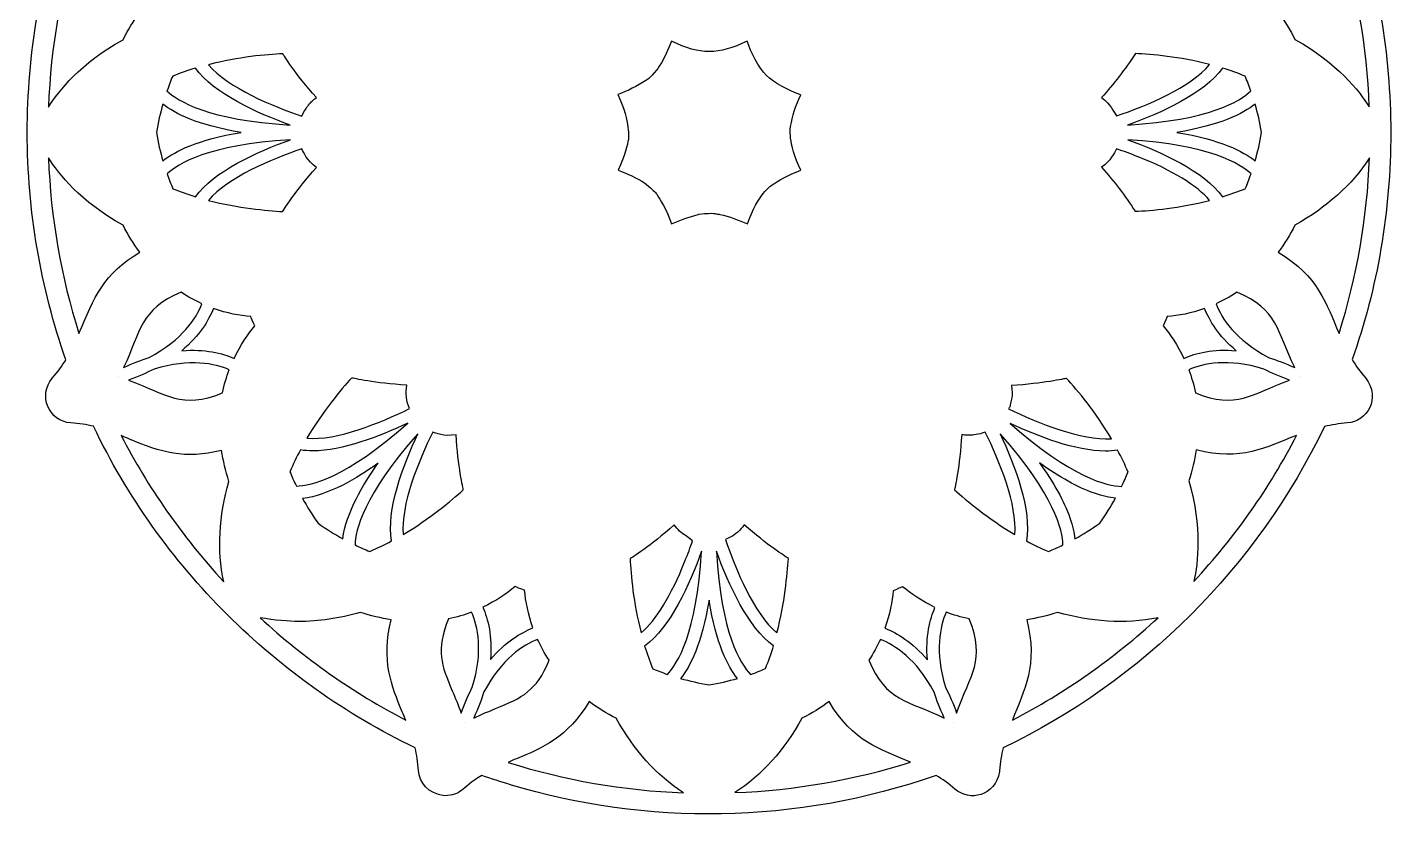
# Model space of a CAD drawing. Header units: millimetres. Extents: x -471 to 1551, y -2688 to 316.
# Drawn here: x 668.1 to 796.9, y -2401.9 to -2326.5 of the extents above; entities that cross this region are included whole.
import ezdxf

# ---------------------------------------------------------------- set-up
doc = ezdxf.new("R2010")
doc.units = ezdxf.units.MM
doc.header["$MEASUREMENT"] = 0
doc.layers.add('Layer 1', color=7, linetype='Continuous')

msp = doc.modelspace()

# ---------------------------------------------------------------- linework, layer by layer
at = {"layer": 'Layer 1', "color": 250}
for points, knots in [([(796.9349, -2336.4045), (796.9349, -2336.4045), (796.9349, -2336.4045), (796.9349, -2336.4045), (796.9349, -2336.4045), (796.9349, -2328.9713), (795.6735, -2321.7407), (793.2858, -2314.9381), (793.2858, -2314.9381), (793.6462, -2314.3524), (794.0517, -2313.7668), (794.5698, -2313.1811), (794.5698, -2313.1811), (795.7636, -2311.8071), (795.2681, -2309.3969), (792.9254, -2308.9464), (792.9254, -2308.9464), (792.9254, -2308.9464), (792.8128, -2308.9464), (792.8128, -2308.9464), (792.8128, -2308.9464), (792.0469, -2308.9014), (791.3261, -2308.7662), (790.6729, -2308.6085), (790.6729, -2308.6085), (787.5645, -2302.0988), (783.3297, -2296.1071), (778.0814, -2290.8362), (778.0814, -2290.8362), (772.8331, -2285.5879), (766.8189, -2281.3531), (760.3317, -2278.2447), (760.3317, -2278.2447), (760.174, -2277.569), (760.0613, -2276.8707), (759.9938, -2276.0823), (759.9938, -2276.0823), (759.8586, -2274.1226), (757.6286, -2273.0415), (756.0293, -2274.1226), (756.0293, -2274.1226), (755.5112, -2274.483), (755.1734, -2274.9336), (754.0246, -2275.6093), (754.0246, -2275.6093), (740.2167, -2270.7439), (724.8997, -2270.7439), (711.0693, -2275.6093), (711.0693, -2275.6093), (710.4836, -2275.2489), (709.8979, -2274.8209), (709.3123, -2274.3253), (709.3123, -2274.3253), (708.9068, -2273.965), (708.3662, -2273.7397), (707.8256, -2273.7172), (707.8256, -2273.7172), (707.8481, -2273.7172), (707.2625, -2273.6496), (706.6543, -2273.9199), (706.6543, -2273.9199), (706.2038, -2274.1226), (705.7984, -2274.438), (705.5056, -2274.8884), (705.5056, -2274.8884), (704.8748, -2275.812), (705.2803, -2276.2174), (704.7622, -2278.2447), (704.7622, -2278.2447), (698.2524, -2281.3531), (692.2608, -2285.5879), (686.9899, -2290.8362), (686.9899, -2290.8362), (686.9899, -2290.8362), (686.9899, -2290.8362), (686.9899, -2290.8362), (686.9899, -2290.8362), (686.9899, -2290.8362), (686.9899, -2290.8362), (686.9899, -2290.8362), (686.9899, -2290.8362), (681.7416, -2296.0845), (677.5068, -2302.0988), (674.3984, -2308.586), (674.3984, -2308.586), (672.3936, -2309.0815), (671.9206, -2308.7211), (671.0196, -2309.3293), (671.0196, -2309.3293), (669.8032, -2310.1177), (669.533, -2311.762), (670.2762, -2312.8658), (670.2762, -2312.8658), (670.6591, -2313.4739), (671.0872, -2313.7443), (671.7854, -2314.893), (671.7854, -2314.893), (669.3529, -2321.7181), (668.0914, -2328.9713), (668.0914, -2336.4045), (668.0914, -2336.4045), (668.0914, -2336.4045), (668.0914, -2336.4045), (668.0914, -2336.4045), (668.0914, -2336.4045), (668.0914, -2336.4045), (668.0914, -2336.4045), (668.0914, -2336.4045), (668.0914, -2336.4045), (668.0914, -2343.8378), (669.3528, -2351.0683), (671.7405, -2357.8934), (671.7405, -2357.8934), (671.3801, -2358.4565), (670.9747, -2359.0422), (670.4566, -2359.6278), (670.4566, -2359.6278), (669.0826, -2361.2271), (670.1187, -2363.7274), (672.2136, -2363.8625), (672.2136, -2363.8625), (673.0019, -2363.9076), (673.7002, -2364.0202), (674.3534, -2364.1779), (674.3534, -2364.1779), (677.5295, -2370.8228), (681.7867, -2376.7919), (686.9675, -2381.9502), (686.9675, -2381.9502), (692.2158, -2387.1985), (698.2301, -2391.4332), (704.7398, -2394.5643), (704.7398, -2394.5643), (704.8975, -2395.2175), (705.0102, -2395.9158), (705.0552, -2396.7041), (705.0552, -2396.7041), (705.1453, -2397.8304), (705.9562, -2398.9116), (707.4879, -2399.0918), (707.4879, -2399.0918), (709.1998, -2399.0467), (708.9295, -2398.461), (711.0468, -2397.1772), (711.0468, -2397.1772), (711.9478, -2397.4925), (712.8488, -2397.7853), (713.7499, -2398.0556), (713.7499, -2398.0556), (726.5216, -2401.9299), (740.78, -2401.8173), (753.9797, -2397.1772), (753.9797, -2397.1772), (754.5653, -2397.5376), (755.151, -2397.943), (755.7367, -2398.4611), (755.7367, -2398.4611), (757.1332, -2399.6775), (759.5434, -2399.1594), (759.9713, -2396.8168), (759.9713, -2396.8168), (759.9713, -2396.8168), (759.9713, -2396.7041), (759.9713, -2396.7041), (759.9713, -2396.7041), (760.0164, -2395.9383), (760.1515, -2395.2175), (760.3092, -2394.5643), (760.3092, -2394.5643), (773.4639, -2388.2572), (784.321, -2377.4677), (790.6731, -2364.2004), (790.6731, -2364.2004), (791.3488, -2364.0427), (792.0471, -2363.9301), (792.8129, -2363.8625), (792.8129, -2363.8625), (794.7276, -2363.7274), (796.0115, -2361.52), (794.5699, -2359.6278), (794.5699, -2359.6278), (794.0518, -2359.0422), (793.6464, -2358.4565), (793.286, -2357.8709), (793.286, -2357.8709), (795.696, -2351.0683), (796.9349, -2343.8378), (796.9349, -2336.4045), (796.9349, -2336.4045), (796.9349, -2336.4045), (796.9349, -2336.4045), (796.9349, -2336.4045)], [0, 0, 0, 0, 0.02040816, 0.02040816, 0.02040816, 0.02040816, 0.04081633, 0.04081633, 0.04081633, 0.04081633, 0.06122449, 0.06122449, 0.06122449, 0.06122449, 0.08163265, 0.08163265, 0.08163265, 0.08163265, 0.10204082, 0.10204082, 0.10204082, 0.10204082, 0.12244898, 0.12244898, 0.12244898, 0.12244898, 0.14285714, 0.14285714, 0.14285714, 0.14285714, 0.16326531, 0.16326531, 0.16326531, 0.16326531, 0.18367347, 0.18367347, 0.18367347, 0.18367347, 0.20408163, 0.20408163, 0.20408163, 0.20408163, 0.2244898, 0.2244898, 0.2244898, 0.2244898, 0.24489796, 0.24489796, 0.24489796, 0.24489796, 0.26530612, 0.26530612, 0.26530612, 0.26530612, 0.28571429, 0.28571429, 0.28571429, 0.28571429, 0.30612245, 0.30612245, 0.30612245, 0.30612245, 0.32653061, 0.32653061, 0.32653061, 0.32653061, 0.34693878, 0.34693878, 0.34693878, 0.34693878, 0.36734694, 0.36734694, 0.36734694, 0.36734694, 0.3877551, 0.3877551, 0.3877551, 0.3877551, 0.40816327, 0.40816327, 0.40816327, 0.40816327, 0.42857143, 0.42857143, 0.42857143, 0.42857143, 0.44897959, 0.44897959, 0.44897959, 0.44897959, 0.46938776, 0.46938776, 0.46938776, 0.46938776, 0.48979592, 0.48979592, 0.48979592, 0.48979592, 0.51020408, 0.51020408, 0.51020408, 0.51020408, 0.53061224, 0.53061224, 0.53061224, 0.53061224, 0.55102041, 0.55102041, 0.55102041, 0.55102041, 0.57142857, 0.57142857, 0.57142857, 0.57142857, 0.59183673, 0.59183673, 0.59183673, 0.59183673, 0.6122449, 0.6122449, 0.6122449, 0.6122449, 0.63265306, 0.63265306, 0.63265306, 0.63265306, 0.65306122, 0.65306122, 0.65306122, 0.65306122, 0.67346939, 0.67346939, 0.67346939, 0.67346939, 0.69387755, 0.69387755, 0.69387755, 0.69387755, 0.71428571, 0.71428571, 0.71428571, 0.71428571, 0.73469388, 0.73469388, 0.73469388, 0.73469388, 0.75510204, 0.75510204, 0.75510204, 0.75510204, 0.7755102, 0.7755102, 0.7755102, 0.7755102, 0.79591837, 0.79591837, 0.79591837, 0.79591837, 0.81632653, 0.81632653, 0.81632653, 0.81632653, 0.83673469, 0.83673469, 0.83673469, 0.83673469, 0.85714286, 0.85714286, 0.85714286, 0.85714286, 0.87755102, 0.87755102, 0.87755102, 0.87755102, 0.89795918, 0.89795918, 0.89795918, 0.89795918, 0.91836735, 0.91836735, 0.91836735, 0.91836735, 0.93877551, 0.93877551, 0.93877551, 0.93877551, 0.95918367, 0.95918367, 0.95918367, 0.95918367, 1, 1, 1, 1]), ([(678.7233, -2325.0744), (678.1376, -2325.8628), (677.6195, -2326.7187), (677.1465, -2327.6422), (677.1465, -2327.6422), (673.092, -2329.8722), (671.0872, -2332.4852), (670.0961, -2334.0168), (670.0961, -2334.0168), (670.2988, -2328.2955), (671.2899, -2322.7318), (672.9794, -2317.3933), (672.9794, -2317.3933), (674.1507, -2320.0963), (674.9165, -2322.8444), (678.7233, -2325.0744)], [0, 0, 0, 0, 0.2, 0.2, 0.2, 0.2, 0.4, 0.4, 0.4, 0.4, 0.6, 0.6, 0.6, 0.6, 1, 1, 1, 1]), ([(787.8798, -2327.6197), (787.4068, -2326.6962), (786.8887, -2325.8403), (786.303, -2325.0519), (786.303, -2325.0519), (790.0873, -2322.8219), (790.8306, -2320.1865), (792.0244, -2317.3709), (792.0244, -2317.3709), (793.7137, -2322.7093), (794.7048, -2328.273), (794.9076, -2333.9944), (794.9076, -2333.9944), (793.9391, -2332.4627), (791.9343, -2329.8722), (787.8798, -2327.6197)], [0, 0, 0, 0, 0.2, 0.2, 0.2, 0.2, 0.4, 0.4, 0.4, 0.4, 0.6, 0.6, 0.6, 0.6, 1, 1, 1, 1]), ([(723.8861, -2332.8231), (724.8322, -2332.4852), (725.7332, -2332.0347), (726.5441, -2331.4941), (726.5441, -2331.4941), (726.5216, -2331.5166), (726.972, -2331.2688), (727.5577, -2330.5255), (727.5577, -2330.5255), (727.5126, -2330.5931), (728.3461, -2329.4894), (728.9543, -2327.7775), (728.9543, -2327.7775), (731.7249, -2329.1065), (733.3692, -2329.084), (736.1173, -2327.7775), (736.1173, -2327.7775), (736.4777, -2328.8136), (737.176, -2330.2778), (737.9418, -2331.0211), (737.9418, -2331.0211), (738.6626, -2331.7419), (740.1042, -2332.4402), (741.1855, -2332.8457), (741.1855, -2332.8457), (740.6449, -2333.9719), (740.4196, -2334.8279), (740.2169, -2335.8415), (740.2169, -2335.8415), (740.2169, -2335.8866), (739.9241, -2337.3506), (741.1855, -2339.9861), (741.1855, -2339.9861), (740.0141, -2340.3916), (739.0005, -2340.9772), (738.3924, -2341.4277), (738.3924, -2341.4277), (738.3699, -2341.4502), (737.131, -2342.2161), (736.1399, -2345.0542), (736.1399, -2345.0542), (735.3289, -2344.6713), (734.4054, -2344.3559), (733.5494, -2344.1532), (733.5494, -2344.1532), (733.5494, -2344.1532), (733.4819, -2344.1307), (733.4819, -2344.1307), (733.4819, -2344.1307), (732.9864, -2344.1082), (733.2115, -2343.9505), (731.5447, -2344.1307), (731.5447, -2344.1307), (731.5447, -2344.1307), (731.4771, -2344.1758), (731.4771, -2344.1758), (731.4771, -2344.1758), (730.6662, -2344.356), (729.7652, -2344.6713), (728.9769, -2345.0543), (728.9769, -2345.0543), (728.4588, -2343.5676), (727.8957, -2342.8243), (727.6028, -2342.2612), (727.6028, -2342.2612), (727.2424, -2341.9008), (726.5667, -2340.9097), (723.9312, -2339.9862), (723.9312, -2339.9862), (724.607, -2338.5896), (724.7872, -2337.531), (724.8998, -2337.0579), (724.8998, -2337.0579), (724.8322, -2336.9), (725.1926, -2335.5486), (723.8861, -2332.8231)], [0, 0, 0, 0, 0.05, 0.05, 0.05, 0.05, 0.1, 0.1, 0.1, 0.1, 0.15, 0.15, 0.15, 0.15, 0.2, 0.2, 0.2, 0.2, 0.25, 0.25, 0.25, 0.25, 0.3, 0.3, 0.3, 0.3, 0.35, 0.35, 0.35, 0.35, 0.4, 0.4, 0.4, 0.4, 0.45, 0.45, 0.45, 0.45, 0.5, 0.5, 0.5, 0.5, 0.55, 0.55, 0.55, 0.55, 0.6, 0.6, 0.6, 0.6, 0.65, 0.65, 0.65, 0.65, 0.7, 0.7, 0.7, 0.7, 0.75, 0.75, 0.75, 0.75, 0.8, 0.8, 0.8, 0.8, 0.85, 0.85, 0.85, 0.85, 0.9, 0.9, 0.9, 0.9, 1, 1, 1, 1]), ([(695.4144, -2333.1159), (695.1216, -2333.3186), (694.8963, -2333.5438), (694.671, -2333.8142), (694.671, -2333.8142), (694.671, -2333.8142), (694.671, -2333.8142), (694.671, -2333.8142), (694.671, -2333.8142), (694.6485, -2333.8592), (694.4233, -2334.0619), (694.0403, -2334.8729), (694.0403, -2334.8729), (691.3148, -2333.9268), (687.0801, -2332.2149), (685.2105, -2330.0074), (685.2105, -2330.0074), (688.0711, -2329.2641), (690.7066, -2329.0389), (692.2383, -2328.9713), (692.2383, -2328.9713), (692.3285, -2329.1064), (693.3872, -2330.8408), (695.4144, -2333.1159)], [0, 0, 0, 0, 0.14285714, 0.14285714, 0.14285714, 0.14285714, 0.28571429, 0.28571429, 0.28571429, 0.28571429, 0.42857143, 0.42857143, 0.42857143, 0.42857143, 0.57142857, 0.57142857, 0.57142857, 0.57142857, 0.71428571, 0.71428571, 0.71428571, 0.71428571, 1, 1, 1, 1]), ([(779.8158, -2329.9849), (778.0139, -2332.1473), (773.9143, -2333.8592), (771.0086, -2334.8503), (771.0086, -2334.8503), (770.7608, -2334.4448), (770.4905, -2333.7465), (769.612, -2333.1159), (769.612, -2333.1159), (770.7607, -2331.8319), (771.8194, -2330.4579), (772.8105, -2328.9488), (772.8105, -2328.9488), (774.3198, -2329.0163), (776.9552, -2329.2415), (779.8158, -2329.9849)], [0, 0, 0, 0, 0.2, 0.2, 0.2, 0.2, 0.4, 0.4, 0.4, 0.4, 0.6, 0.6, 0.6, 0.6, 1, 1, 1, 1]), ([(683.9941, -2330.3227), (685.7061, -2332.7329), (689.8056, -2334.58), (692.9366, -2335.7062), (692.9366, -2335.7062), (685.188, -2335.2557), (682.2822, -2333.4086), (681.2912, -2332.4852), (681.2912, -2332.4852), (681.4714, -2331.9896), (681.6516, -2331.5166), (681.8318, -2331.0886), (681.8318, -2331.0886), (682.5526, -2330.7957), (683.2734, -2330.548), (683.9941, -2330.3227)], [0, 0, 0, 0, 0.2, 0.2, 0.2, 0.2, 0.4, 0.4, 0.4, 0.4, 0.6, 0.6, 0.6, 0.6, 1, 1, 1, 1]), ([(781.0322, -2330.3227), (781.753, -2330.548), (782.4738, -2330.7957), (783.1721, -2331.0886), (783.1721, -2331.0886), (783.3748, -2331.5391), (783.555, -2332.0121), (783.7127, -2332.4852), (783.7127, -2332.4852), (782.7216, -2333.4312), (779.8384, -2335.2558), (772.0672, -2335.7062), (772.0672, -2335.7062), (775.2207, -2334.58), (779.3203, -2332.7329), (781.0322, -2330.3227)], [0, 0, 0, 0, 0.2, 0.2, 0.2, 0.2, 0.4, 0.4, 0.4, 0.4, 0.6, 0.6, 0.6, 0.6, 1, 1, 1, 1]), ([(680.9082, -2333.724), (682.0345, -2334.625), (684.1968, -2335.7288), (688.2965, -2336.4045), (688.2965, -2336.4045), (684.1969, -2337.0802), (682.0345, -2338.184), (680.9082, -2339.085), (680.9082, -2339.085), (680.6604, -2338.2516), (680.4577, -2337.3506), (680.3001, -2336.4045), (680.3001, -2336.4045), (680.4578, -2335.4585), (680.6604, -2334.58), (680.9082, -2333.724)], [0, 0, 0, 0, 0.2, 0.2, 0.2, 0.2, 0.4, 0.4, 0.4, 0.4, 0.6, 0.6, 0.6, 0.6, 1, 1, 1, 1]), ([(784.1182, -2339.085), (782.9919, -2338.184), (780.8295, -2337.0802), (776.7299, -2336.4045), (776.7299, -2336.4045), (780.8295, -2335.7288), (782.9919, -2334.625), (784.1182, -2333.724), (784.1182, -2333.724), (784.3659, -2334.5575), (784.5687, -2335.4585), (784.7263, -2336.4045), (784.7263, -2336.4045), (784.5686, -2337.3506), (784.3659, -2338.2516), (784.1182, -2339.085)], [0, 0, 0, 0, 0.2, 0.2, 0.2, 0.2, 0.4, 0.4, 0.4, 0.4, 0.6, 0.6, 0.6, 0.6, 1, 1, 1, 1]), ([(683.9941, -2342.4863), (683.2734, -2342.2611), (682.5526, -2342.0133), (681.8543, -2341.7205), (681.8543, -2341.7205), (681.6516, -2341.2699), (681.4714, -2340.7969), (681.3137, -2340.3239), (681.3137, -2340.3239), (682.3048, -2339.3778), (685.188, -2337.5533), (692.9591, -2337.1028), (692.9591, -2337.1028), (689.8056, -2338.2291), (685.7061, -2340.0761), (683.9941, -2342.4863)], [0, 0, 0, 0, 0.2, 0.2, 0.2, 0.2, 0.4, 0.4, 0.4, 0.4, 0.6, 0.6, 0.6, 0.6, 1, 1, 1, 1]), ([(781.0322, -2342.4863), (779.3203, -2340.0761), (775.2207, -2338.2291), (772.0897, -2337.1028), (772.0897, -2337.1028), (779.8384, -2337.5533), (782.7441, -2339.4004), (783.7352, -2340.3239), (783.7352, -2340.3239), (783.555, -2340.8194), (783.3748, -2341.2924), (783.1946, -2341.7205), (783.1946, -2341.7205), (782.4738, -2342.0133), (781.753, -2342.2611), (781.0322, -2342.4863)], [0, 0, 0, 0, 0.2, 0.2, 0.2, 0.2, 0.4, 0.4, 0.4, 0.4, 0.6, 0.6, 0.6, 0.6, 1, 1, 1, 1]), ([(685.2105, -2342.8241), (687.0351, -2340.6618), (691.1346, -2338.9499), (694.0404, -2337.9587), (694.0404, -2337.9587), (694.1755, -2338.2741), (694.5585, -2339.1075), (695.4144, -2339.7157), (695.4144, -2339.7157), (693.4547, -2341.9007), (692.2834, -2343.7928), (692.2158, -2343.8828), (692.2158, -2343.8828), (690.7066, -2343.7928), (688.0712, -2343.5675), (685.2105, -2342.8241)], [0, 0, 0, 0, 0.2, 0.2, 0.2, 0.2, 0.4, 0.4, 0.4, 0.4, 0.6, 0.6, 0.6, 0.6, 1, 1, 1, 1]), ([(769.612, -2339.6931), (770.513, -2339.0624), (770.7607, -2338.3867), (771.0311, -2337.9587), (771.0311, -2337.9587), (771.6618, -2338.184), (772.36, -2338.4318), (773.0583, -2338.7021), (773.0583, -2338.7021), (776.3244, -2340.0085), (778.6445, -2341.4276), (779.8158, -2342.8241), (779.8158, -2342.8241), (776.9552, -2343.5675), (774.3197, -2343.7927), (772.788, -2343.8603), (772.788, -2343.8603), (771.842, -2342.3962), (770.7833, -2340.9996), (769.612, -2339.6931)], [0, 0, 0, 0, 0.16666667, 0.16666667, 0.16666667, 0.16666667, 0.33333333, 0.33333333, 0.33333333, 0.33333333, 0.5, 0.5, 0.5, 0.5, 0.66666667, 0.66666667, 0.66666667, 0.66666667, 1, 1, 1, 1]), ([(672.9794, -2355.4157), (671.2901, -2350.0772), (670.299, -2344.5135), (670.0962, -2338.7922), (670.0962, -2338.7922), (671.0873, -2340.3464), (673.092, -2342.9368), (677.1466, -2345.1667), (677.1466, -2345.1667), (677.6196, -2346.0903), (678.1377, -2346.9462), (678.7233, -2347.7346), (678.7233, -2347.7346), (675.2769, -2349.7619), (674.421, -2351.9919), (672.9794, -2355.4157)], [0, 0, 0, 0, 0.2, 0.2, 0.2, 0.2, 0.4, 0.4, 0.4, 0.4, 0.6, 0.6, 0.6, 0.6, 1, 1, 1, 1]), ([(786.3031, -2347.7346), (786.8888, -2346.9463), (787.4069, -2346.0903), (787.8799, -2345.1668), (787.8799, -2345.1668), (790.8757, -2343.4999), (793.2408, -2341.3826), (794.9302, -2338.8147), (794.9302, -2338.8147), (794.705, -2344.5136), (793.7364, -2350.0773), (792.047, -2355.3932), (792.047, -2355.3932), (790.8306, -2352.6225), (790.1098, -2349.9646), (786.3031, -2347.7346)], [0, 0, 0, 0, 0.2, 0.2, 0.2, 0.2, 0.4, 0.4, 0.4, 0.4, 0.6, 0.6, 0.6, 0.6, 1, 1, 1, 1]), ([(682.6201, -2351.4963), (683.2734, -2351.9468), (683.9491, -2352.2846), (684.6023, -2352.6), (684.6023, -2352.6), (684.0617, -2353.9516), (682.7553, -2356.0013), (679.6243, -2357.6682), (679.6243, -2357.6682), (678.8584, -2357.9159), (678.0475, -2358.2313), (677.1915, -2358.6367), (677.1915, -2358.6367), (678.8585, -2355.1003), (678.7233, -2353.1857), (682.6201, -2351.4963)], [0, 0, 0, 0, 0.2, 0.2, 0.2, 0.2, 0.4, 0.4, 0.4, 0.4, 0.6, 0.6, 0.6, 0.6, 1, 1, 1, 1]), ([(785.3795, -2357.6682), (782.2485, -2356.0013), (780.9421, -2353.9515), (780.424, -2352.6), (780.424, -2352.6), (781.0772, -2352.3072), (781.7529, -2351.9468), (782.4062, -2351.4963), (782.4062, -2351.4963), (786.303, -2353.1856), (786.1453, -2355.0778), (787.8572, -2358.6367), (787.8572, -2358.6367), (786.9788, -2358.2313), (786.1679, -2357.916), (785.3795, -2357.6682)], [0, 0, 0, 0, 0.2, 0.2, 0.2, 0.2, 0.4, 0.4, 0.4, 0.4, 0.6, 0.6, 0.6, 0.6, 1, 1, 1, 1]), ([(687.6432, -2357.7583), (686.5395, -2357.2853), (684.8952, -2356.8573), (682.6877, -2357.0375), (682.6877, -2357.0375), (684.377, -2355.6184), (685.233, -2354.1543), (685.6835, -2353.0506), (685.6835, -2353.0506), (686.9674, -2353.5011), (688.1838, -2353.7263), (689.22, -2353.8164), (689.22, -2353.8164), (689.22, -2353.8389), (689.4227, -2354.3795), (689.5804, -2354.6949), (689.5804, -2354.6949), (688.9497, -2355.4833), (688.2289, -2356.4969), (687.6432, -2357.7583)], [0, 0, 0, 0, 0.16666667, 0.16666667, 0.16666667, 0.16666667, 0.33333333, 0.33333333, 0.33333333, 0.33333333, 0.5, 0.5, 0.5, 0.5, 0.66666667, 0.66666667, 0.66666667, 0.66666667, 1, 1, 1, 1]), ([(775.8064, -2353.8164), (776.8651, -2353.7262), (778.0814, -2353.501), (779.3429, -2353.0505), (779.3429, -2353.0505), (779.7934, -2354.1543), (780.6493, -2355.6409), (782.3387, -2357.0374), (782.3387, -2357.0374), (780.1537, -2356.8347), (778.4869, -2357.2627), (777.3831, -2357.7582), (777.3831, -2357.7582), (776.7975, -2356.4968), (776.0767, -2355.4832), (775.4234, -2354.6948), (775.4234, -2354.6948), (775.6262, -2354.312), (775.7838, -2353.8389), (775.8064, -2353.8164)], [0, 0, 0, 0, 0.16666667, 0.16666667, 0.16666667, 0.16666667, 0.33333333, 0.33333333, 0.33333333, 0.33333333, 0.5, 0.5, 0.5, 0.5, 0.66666667, 0.66666667, 0.66666667, 0.66666667, 1, 1, 1, 1]), ([(680.0748, -2358.7719), (683.4761, -2357.7358), (685.8412, -2358.2538), (687.1702, -2358.8395), (687.1702, -2358.8395), (686.9225, -2359.5152), (686.6972, -2360.2361), (686.5395, -2361.0244), (686.5395, -2361.0244), (682.5976, -2362.6012), (681.3812, -2361.1371), (677.6421, -2359.8306), (677.6421, -2359.8306), (678.5656, -2359.4927), (679.354, -2359.1323), (680.0748, -2358.7719)], [0, 0, 0, 0, 0.2, 0.2, 0.2, 0.2, 0.4, 0.4, 0.4, 0.4, 0.6, 0.6, 0.6, 0.6, 1, 1, 1, 1]), ([(784.9516, -2358.7719), (785.6724, -2359.1548), (786.4833, -2359.4927), (787.3843, -2359.8306), (787.3843, -2359.8306), (783.6451, -2361.1371), (782.4287, -2362.6012), (778.4869, -2361.0244), (778.4869, -2361.0244), (778.3292, -2360.2361), (778.104, -2359.5153), (777.8562, -2358.8395), (777.8562, -2358.8395), (779.1852, -2358.2538), (781.5502, -2357.7132), (784.9516, -2358.7719)], [0, 0, 0, 0, 0.2, 0.2, 0.2, 0.2, 0.4, 0.4, 0.4, 0.4, 0.6, 0.6, 0.6, 0.6, 1, 1, 1, 1]), ([(676.7411, -2359.5153), (676.7411, -2359.5153), (676.7411, -2359.5153), (676.7411, -2359.5153), (676.7411, -2359.5153), (676.7411, -2359.5153), (676.7411, -2359.5153), (676.7411, -2359.5153), (676.7411, -2359.5153), (676.7411, -2359.5153), (676.7411, -2359.5153), (676.7411, -2359.5153)], [0, 0, 0, 0, 0.25, 0.25, 0.25, 0.25, 0.5, 0.5, 0.5, 0.5, 1, 1, 1, 1]), ([(704.1992, -2362.5111), (701.4286, -2363.8626), (697.329, -2365.5519), (694.5134, -2365.3042), (694.5134, -2365.3042), (696.0226, -2362.7588), (697.7119, -2360.7316), (698.7481, -2359.6053), (698.7481, -2359.6053), (698.9283, -2359.6278), (700.9105, -2360.1234), (703.9514, -2360.2811), (703.9514, -2360.2811), (703.8162, -2361.0695), (703.9288, -2361.8354), (704.1992, -2362.5111)], [0, 0, 0, 0, 0.2, 0.2, 0.2, 0.2, 0.4, 0.4, 0.4, 0.4, 0.6, 0.6, 0.6, 0.6, 1, 1, 1, 1]), ([(760.8272, -2362.5336), (760.8723, -2362.4434), (760.9173, -2362.3759), (760.9623, -2362.2858), (760.9623, -2362.2858), (760.9623, -2362.2858), (760.9623, -2362.1507), (760.9623, -2362.1507), (760.9623, -2362.1507), (761.0299, -2361.9705), (761.0525, -2361.7903), (761.0975, -2361.6101), (761.0975, -2361.6101), (761.0975, -2361.6101), (761.1425, -2361.4975), (761.1425, -2361.4975), (761.1425, -2361.4975), (761.1425, -2361.1146), (761.1876, -2360.8667), (761.0975, -2360.3261), (761.0975, -2360.3261), (764.0708, -2360.1459), (766.098, -2359.6729), (766.3008, -2359.6504), (766.3008, -2359.6504), (767.3369, -2360.7767), (769.0263, -2362.8039), (770.5355, -2365.3493), (770.5355, -2365.3493), (767.6974, -2365.5519), (763.5978, -2363.8626), (760.8272, -2362.5336)], [0, 0, 0, 0, 0.11111111, 0.11111111, 0.11111111, 0.11111111, 0.22222222, 0.22222222, 0.22222222, 0.22222222, 0.33333333, 0.33333333, 0.33333333, 0.33333333, 0.44444444, 0.44444444, 0.44444444, 0.44444444, 0.55555556, 0.55555556, 0.55555556, 0.55555556, 0.66666667, 0.66666667, 0.66666667, 0.66666667, 0.77777778, 0.77777778, 0.77777778, 0.77777778, 1, 1, 1, 1]), ([(788.2853, -2359.5153), (788.2853, -2359.5153), (788.2853, -2359.5153), (788.2853, -2359.5153), (788.2853, -2359.5153), (788.2853, -2359.5153), (788.2853, -2359.5153), (788.2853, -2359.5153), (788.2853, -2359.5153), (788.2853, -2359.5153), (788.2853, -2359.5153), (788.2853, -2359.5153)], [0, 0, 0, 0, 0.25, 0.25, 0.25, 0.25, 0.5, 0.5, 0.5, 0.5, 1, 1, 1, 1]), ([(692.9141, -2368.4803), (693.207, -2367.7595), (693.5449, -2367.0837), (693.9052, -2366.4079), (693.9052, -2366.4079), (694.2656, -2366.4755), (694.6711, -2366.4981), (695.0766, -2366.4981), (695.0766, -2366.4981), (697.8697, -2366.4981), (701.4061, -2365.1241), (704.0415, -2363.8852), (704.0415, -2363.8852), (698.2301, -2369.0434), (694.8738, -2369.8093), (693.5224, -2369.8318), (693.5224, -2369.8318), (693.297, -2369.3812), (693.0943, -2368.9307), (692.9141, -2368.4803)], [0, 0, 0, 0, 0.16666667, 0.16666667, 0.16666667, 0.16666667, 0.33333333, 0.33333333, 0.33333333, 0.33333333, 0.5, 0.5, 0.5, 0.5, 0.66666667, 0.66666667, 0.66666667, 0.66666667, 1, 1, 1, 1]), ([(771.5041, -2369.8543), (770.1526, -2369.8318), (766.7964, -2369.0659), (760.9849, -2363.9077), (760.9849, -2363.9077), (763.6203, -2365.1466), (767.1568, -2366.5206), (769.9499, -2366.5206), (769.9499, -2366.5206), (770.3553, -2366.5206), (770.7382, -2366.4981), (771.1212, -2366.4304), (771.1212, -2366.4304), (771.4816, -2367.0837), (771.8195, -2367.782), (772.1123, -2368.5028), (772.1123, -2368.5028), (771.932, -2368.9307), (771.7293, -2369.3812), (771.5041, -2369.8543)], [0, 0, 0, 0, 0.16666667, 0.16666667, 0.16666667, 0.16666667, 0.33333333, 0.33333333, 0.33333333, 0.33333333, 0.5, 0.5, 0.5, 0.5, 0.66666667, 0.66666667, 0.66666667, 0.66666667, 1, 1, 1, 1]), ([(676.9664, -2365.0564), (677.2367, -2365.1691), (677.5069, -2365.2817), (677.7547, -2365.3943), (677.7547, -2365.3943), (680.7055, -2366.6332), (682.9805, -2367.354), (686.4494, -2366.453), (686.4494, -2366.453), (686.6071, -2367.4216), (686.8323, -2368.3902), (687.1477, -2369.3812), (687.1477, -2369.3812), (686.2017, -2372.6924), (686.0215, -2375.8684), (686.6522, -2378.8643), (686.6522, -2378.8643), (682.6652, -2374.5169), (679.4891, -2369.9218), (676.9664, -2365.0564)], [0, 0, 0, 0, 0.16666667, 0.16666667, 0.16666667, 0.16666667, 0.33333333, 0.33333333, 0.33333333, 0.33333333, 0.5, 0.5, 0.5, 0.5, 0.66666667, 0.66666667, 0.66666667, 0.66666667, 1, 1, 1, 1]), ([(699.0634, -2375.3954), (699.0859, -2374.0439), (699.8518, -2370.6877), (705.01, -2364.8762), (705.01, -2364.8762), (703.5909, -2367.8946), (702.0142, -2372.1068), (702.5098, -2375.0125), (702.5098, -2375.0125), (701.8565, -2375.3729), (701.1582, -2375.6882), (700.4599, -2376.0036), (700.4599, -2376.0036), (699.987, -2375.8234), (699.5365, -2375.6207), (699.0634, -2375.3954)], [0, 0, 0, 0, 0.2, 0.2, 0.2, 0.2, 0.4, 0.4, 0.4, 0.4, 0.6, 0.6, 0.6, 0.6, 1, 1, 1, 1]), ([(703.6135, -2374.4043), (703.3657, -2371.5887), (705.0551, -2367.4891), (706.4066, -2364.7185), (706.4066, -2364.7185), (706.4066, -2364.7185), (706.4291, -2364.741), (706.4291, -2364.741), (706.4291, -2364.741), (706.4291, -2364.741), (706.4517, -2364.7411), (706.4517, -2364.7411), (706.4517, -2364.7411), (706.4517, -2364.7411), (706.4742, -2364.7636), (706.4742, -2364.7636), (706.4742, -2364.7636), (706.6319, -2364.7861), (707.4427, -2365.1691), (708.6141, -2364.9889), (708.6141, -2364.9889), (708.7718, -2367.9397), (709.2898, -2370.0795), (709.2898, -2370.1922), (709.2898, -2370.1922), (708.1636, -2371.2058), (706.1589, -2372.8951), (703.6135, -2374.4043)], [0, 0, 0, 0, 0.125, 0.125, 0.125, 0.125, 0.25, 0.25, 0.25, 0.25, 0.375, 0.375, 0.375, 0.375, 0.5, 0.5, 0.5, 0.5, 0.625, 0.625, 0.625, 0.625, 0.75, 0.75, 0.75, 0.75, 1, 1, 1, 1]), ([(757.3584, -2365.0114), (757.3133, -2365.0114), (758.0341, -2364.9889), (758.6198, -2364.7185), (758.6198, -2364.7185), (758.6198, -2364.7185), (758.6198, -2364.7185), (758.6198, -2364.7185), (758.6198, -2364.7185), (759.9713, -2367.4891), (761.6606, -2371.5887), (761.4129, -2374.4043), (761.4129, -2374.4043), (758.8675, -2372.8951), (756.8403, -2371.2058), (755.714, -2370.1696), (755.714, -2370.1696), (755.7365, -2370.0795), (756.2321, -2367.9396), (756.3897, -2364.9663), (756.3897, -2364.9663), (756.7501, -2365.0339), (757.0655, -2365.0339), (757.3584, -2365.0114)], [0, 0, 0, 0, 0.14285714, 0.14285714, 0.14285714, 0.14285714, 0.28571429, 0.28571429, 0.28571429, 0.28571429, 0.42857143, 0.42857143, 0.42857143, 0.42857143, 0.57142857, 0.57142857, 0.57142857, 0.57142857, 0.71428571, 0.71428571, 0.71428571, 0.71428571, 1, 1, 1, 1]), ([(760.0163, -2364.8762), (765.1746, -2370.6877), (765.9404, -2374.044), (765.9629, -2375.3954), (765.9629, -2375.3954), (765.4899, -2375.6207), (765.0394, -2375.8234), (764.5889, -2376.0036), (764.5889, -2376.0036), (763.8681, -2375.7107), (763.1923, -2375.3728), (762.5166, -2375.0124), (762.5166, -2375.0124), (763.0121, -2372.1068), (761.4354, -2367.8946), (760.0163, -2364.8762)], [0, 0, 0, 0, 0.2, 0.2, 0.2, 0.2, 0.4, 0.4, 0.4, 0.4, 0.6, 0.6, 0.6, 0.6, 1, 1, 1, 1]), ([(778.3292, -2378.8417), (778.7121, -2377.0623), (779.1401, -2373.7961), (777.8562, -2369.3362), (777.8562, -2369.3362), (778.1715, -2368.3451), (778.3967, -2367.3765), (778.5544, -2366.4079), (778.5544, -2366.4079), (782.7666, -2367.5117), (785.1993, -2366.1602), (788.0375, -2365.0339), (788.0375, -2365.0339), (785.4922, -2370.0119), (782.226, -2374.6521), (778.3292, -2378.8417)], [0, 0, 0, 0, 0.2, 0.2, 0.2, 0.2, 0.4, 0.4, 0.4, 0.4, 0.6, 0.6, 0.6, 0.6, 1, 1, 1, 1]), ([(701.2484, -2367.6693), (699.8293, -2369.6515), (698.2075, -2372.377), (697.9147, -2374.8098), (697.9147, -2374.8098), (697.1488, -2374.3818), (696.3605, -2373.8862), (695.5721, -2373.3456), (695.5721, -2373.3456), (695.009, -2372.5572), (694.536, -2371.7688), (694.1079, -2371.003), (694.1079, -2371.003), (696.5407, -2370.7102), (699.2662, -2369.0884), (701.2484, -2367.6693)], [0, 0, 0, 0, 0.2, 0.2, 0.2, 0.2, 0.4, 0.4, 0.4, 0.4, 0.6, 0.6, 0.6, 0.6, 1, 1, 1, 1]), ([(767.0892, -2374.8098), (767.0216, -2374.2692), (766.8865, -2373.6159), (766.6162, -2372.8276), (766.6162, -2372.8276), (766.0531, -2371.2508), (765.107, -2369.5164), (763.7555, -2367.6468), (763.7555, -2367.6468), (765.6251, -2368.9983), (767.3595, -2369.9444), (768.9362, -2370.5075), (768.9362, -2370.5075), (769.7246, -2370.7778), (770.3778, -2370.913), (770.9184, -2370.9805), (770.9184, -2370.9805), (770.4905, -2371.7464), (769.9949, -2372.5347), (769.4543, -2373.3231), (769.4543, -2373.3231), (768.6434, -2373.8863), (767.8776, -2374.3818), (767.0892, -2374.8098)], [0, 0, 0, 0, 0.14285714, 0.14285714, 0.14285714, 0.14285714, 0.28571429, 0.28571429, 0.28571429, 0.28571429, 0.42857143, 0.42857143, 0.42857143, 0.42857143, 0.57142857, 0.57142857, 0.57142857, 0.57142857, 0.71428571, 0.71428571, 0.71428571, 0.71428571, 1, 1, 1, 1]), ([(725.0574, -2376.7019), (725.2151, -2376.5892), (726.9495, -2375.5305), (729.2245, -2373.5033), (729.2245, -2373.5033), (729.5173, -2373.9088), (729.9002, -2374.2692), (730.3732, -2374.562), (730.3732, -2374.562), (730.3732, -2374.562), (730.9589, -2374.99), (730.9589, -2374.99), (730.9589, -2374.99), (730.7562, -2375.5981), (730.5084, -2376.2513), (730.2381, -2376.9271), (730.2381, -2376.9271), (728.9317, -2380.1933), (727.5126, -2382.5133), (726.116, -2383.6847), (726.116, -2383.6847), (725.3502, -2380.8465), (725.1249, -2378.2111), (725.0574, -2376.7019)], [0, 0, 0, 0, 0.14285714, 0.14285714, 0.14285714, 0.14285714, 0.28571429, 0.28571429, 0.28571429, 0.28571429, 0.42857143, 0.42857143, 0.42857143, 0.42857143, 0.57142857, 0.57142857, 0.57142857, 0.57142857, 0.71428571, 0.71428571, 0.71428571, 0.71428571, 1, 1, 1, 1]), ([(738.9328, -2383.7072), (736.7704, -2381.9052), (735.0585, -2377.7831), (734.0674, -2374.8773), (734.0674, -2374.8773), (734.1125, -2374.8548), (734.4503, -2374.6971), (734.4503, -2374.6971), (734.4503, -2374.6971), (735.0134, -2374.4043), (735.4864, -2373.9988), (735.8469, -2373.4807), (735.8469, -2373.4807), (738.0318, -2375.4179), (739.6311, -2376.409), (740.014, -2376.6793), (740.014, -2376.6793), (739.9014, -2378.2111), (739.6762, -2380.8465), (738.9328, -2383.7072)], [0, 0, 0, 0, 0.16666667, 0.16666667, 0.16666667, 0.16666667, 0.33333333, 0.33333333, 0.33333333, 0.33333333, 0.5, 0.5, 0.5, 0.5, 0.66666667, 0.66666667, 0.66666667, 0.66666667, 1, 1, 1, 1]), ([(731.8149, -2375.9811), (731.3644, -2383.7522), (729.5173, -2386.6355), (728.5938, -2387.6265), (728.5938, -2387.6265), (728.0983, -2387.4463), (727.6253, -2387.2661), (727.1972, -2387.0859), (727.1972, -2387.0859), (726.9044, -2386.3651), (726.6566, -2385.6443), (726.4314, -2384.946), (726.4314, -2384.946), (728.8416, -2383.2116), (730.6886, -2379.1121), (731.8149, -2375.9811)], [0, 0, 0, 0, 0.2, 0.2, 0.2, 0.2, 0.4, 0.4, 0.4, 0.4, 0.6, 0.6, 0.6, 0.6, 1, 1, 1, 1]), ([(736.4325, -2387.6265), (735.4865, -2386.6354), (733.6619, -2383.7522), (733.2115, -2375.9811), (733.2115, -2375.9811), (734.3377, -2379.1121), (736.2073, -2383.2116), (738.6175, -2384.9236), (738.6175, -2384.9236), (738.3922, -2385.6443), (738.1445, -2386.3651), (737.8516, -2387.0634), (737.8516, -2387.0634), (737.4011, -2387.2661), (736.9281, -2387.4689), (736.4325, -2387.6265)], [0, 0, 0, 0, 0.2, 0.2, 0.2, 0.2, 0.4, 0.4, 0.4, 0.4, 0.6, 0.6, 0.6, 0.6, 1, 1, 1, 1]), ([(715.8671, -2383.2341), (714.7634, -2383.6847), (713.2767, -2384.5406), (711.8576, -2386.2299), (711.8576, -2386.2299), (712.0603, -2384.045), (711.6324, -2382.3781), (711.1368, -2381.2744), (711.1368, -2381.2744), (712.3982, -2380.6887), (713.4118, -2379.9679), (714.2003, -2379.3147), (714.2003, -2379.3147), (714.2904, -2379.3598), (714.403, -2379.4048), (714.4255, -2379.4273), (714.4255, -2379.4273), (714.403, -2379.4273), (714.4931, -2379.4498), (715.0788, -2379.6751), (715.0788, -2379.6751), (715.1914, -2380.7114), (715.4167, -2381.9277), (715.8671, -2383.2341)], [0, 0, 0, 0, 0.14285714, 0.14285714, 0.14285714, 0.14285714, 0.28571429, 0.28571429, 0.28571429, 0.28571429, 0.42857143, 0.42857143, 0.42857143, 0.42857143, 0.57142857, 0.57142857, 0.57142857, 0.57142857, 0.71428571, 0.71428571, 0.71428571, 0.71428571, 1, 1, 1, 1]), ([(750.3756, -2379.5175), (750.3531, -2379.5175), (750.4431, -2379.495), (750.8035, -2379.3373), (750.8035, -2379.3373), (751.5919, -2379.9906), (752.6055, -2380.6889), (753.867, -2381.297), (753.867, -2381.297), (753.3939, -2382.4008), (752.966, -2384.0451), (753.1462, -2386.2526), (753.1462, -2386.2526), (751.7271, -2384.5632), (750.2629, -2383.7072), (749.1367, -2383.2568), (749.1367, -2383.2568), (749.6097, -2381.9503), (749.8124, -2380.7339), (749.925, -2379.7203), (749.925, -2379.7203), (750.4657, -2379.495), (750.3756, -2379.5175), (750.3756, -2379.5175)], [0, 0, 0, 0, 0.14285714, 0.14285714, 0.14285714, 0.14285714, 0.28571429, 0.28571429, 0.28571429, 0.28571429, 0.42857143, 0.42857143, 0.42857143, 0.42857143, 0.57142857, 0.57142857, 0.57142857, 0.57142857, 0.71428571, 0.71428571, 0.71428571, 0.71428571, 1, 1, 1, 1]), ([(732.5132, -2380.6212), (733.1889, -2384.7208), (734.2927, -2386.8832), (735.1937, -2388.0095), (735.1937, -2388.0095), (734.3602, -2388.2572), (733.4592, -2388.46), (732.5132, -2388.6176), (732.5132, -2388.6176), (731.5671, -2388.4599), (730.6661, -2388.2348), (729.8327, -2388.0095), (729.8327, -2388.0095), (730.7337, -2386.9057), (731.8375, -2384.7208), (732.5132, -2380.6212)], [0, 0, 0, 0, 0.2, 0.2, 0.2, 0.2, 0.4, 0.4, 0.4, 0.4, 0.6, 0.6, 0.6, 0.6, 1, 1, 1, 1]), ([(693.725, -2382.626), (695.6171, -2382.626), (697.5768, -2382.3331), (699.559, -2381.7701), (699.559, -2381.7701), (700.5501, -2382.0854), (701.5186, -2382.3106), (702.4872, -2382.4683), (702.4872, -2382.4683), (701.4961, -2386.2751), (702.5323, -2388.7528), (703.5233, -2391.1631), (703.5233, -2391.1631), (703.6359, -2391.4334), (703.7486, -2391.7037), (703.8612, -2391.9514), (703.8612, -2391.9514), (698.9057, -2389.3836), (694.2881, -2386.1399), (690.0984, -2382.2656), (690.0984, -2382.2656), (691.4049, -2382.5133), (692.8691, -2382.626), (693.725, -2382.626)], [0, 0, 0, 0, 0.14285714, 0.14285714, 0.14285714, 0.14285714, 0.28571429, 0.28571429, 0.28571429, 0.28571429, 0.42857143, 0.42857143, 0.42857143, 0.42857143, 0.57142857, 0.57142857, 0.57142857, 0.57142857, 0.71428571, 0.71428571, 0.71428571, 0.71428571, 1, 1, 1, 1]), ([(710.0782, -2381.7475), (710.6639, -2383.0764), (711.2045, -2385.4416), (710.1458, -2388.8429), (710.1458, -2388.8429), (709.7629, -2389.5637), (709.425, -2390.3746), (709.0871, -2391.2756), (709.0871, -2391.2756), (708.8168, -2390.5098), (708.524, -2389.834), (708.2537, -2389.1808), (708.2537, -2389.1808), (707.2175, -2386.7256), (706.6769, -2385.3966), (707.8933, -2382.3782), (707.8933, -2382.3782), (708.6816, -2382.2205), (709.425, -2381.9952), (710.0782, -2381.7475)], [0, 0, 0, 0, 0.16666667, 0.16666667, 0.16666667, 0.16666667, 0.33333333, 0.33333333, 0.33333333, 0.33333333, 0.5, 0.5, 0.5, 0.5, 0.66666667, 0.66666667, 0.66666667, 0.66666667, 1, 1, 1, 1]), ([(757.1106, -2382.3782), (758.6874, -2386.3201), (757.2007, -2387.604), (755.9168, -2391.2756), (755.9168, -2391.2756), (755.6015, -2390.3746), (755.2411, -2389.5637), (754.8581, -2388.8429), (754.8581, -2388.8429), (753.822, -2385.4416), (754.34, -2383.0765), (754.9257, -2381.7475), (754.9257, -2381.7475), (755.6014, -2381.9952), (756.3447, -2382.2205), (757.1106, -2382.3782)], [0, 0, 0, 0, 0.2, 0.2, 0.2, 0.2, 0.4, 0.4, 0.4, 0.4, 0.6, 0.6, 0.6, 0.6, 1, 1, 1, 1]), ([(762.5391, -2382.4683), (763.5077, -2382.3106), (764.4763, -2382.0854), (765.4673, -2381.77), (765.4673, -2381.77), (768.5533, -2382.6485), (771.7743, -2382.9187), (774.9504, -2382.2655), (774.9504, -2382.2655), (770.7607, -2386.1398), (766.1431, -2389.3834), (761.1876, -2391.9513), (761.1876, -2391.9513), (762.2913, -2389.1132), (763.6429, -2386.703), (762.5391, -2382.4683)], [0, 0, 0, 0, 0.2, 0.2, 0.2, 0.2, 0.4, 0.4, 0.4, 0.4, 0.6, 0.6, 0.6, 0.6, 1, 1, 1, 1]), ([(710.2809, -2391.7486), (710.6864, -2390.8702), (711.0017, -2390.0593), (711.2495, -2389.2709), (711.2495, -2389.2709), (712.9163, -2386.1399), (714.9661, -2384.8334), (716.3176, -2384.3153), (716.3176, -2384.3153), (716.6104, -2384.9685), (716.9708, -2385.6443), (717.4213, -2386.2975), (717.4213, -2386.2975), (716.16, -2389.2257), (714.8985, -2389.8114), (712.3532, -2390.8476), (712.3532, -2390.8476), (711.7, -2391.1179), (711.0017, -2391.4108), (710.2809, -2391.7486)], [0, 0, 0, 0, 0.16666667, 0.16666667, 0.16666667, 0.16666667, 0.33333333, 0.33333333, 0.33333333, 0.33333333, 0.5, 0.5, 0.5, 0.5, 0.66666667, 0.66666667, 0.66666667, 0.66666667, 1, 1, 1, 1]), ([(747.605, -2386.2976), (748.0555, -2385.6443), (748.3933, -2384.9686), (748.7087, -2384.3154), (748.7087, -2384.3154), (750.0602, -2384.856), (752.1326, -2386.1624), (753.7768, -2389.2934), (753.7768, -2389.2934), (754.0246, -2390.0593), (754.3399, -2390.8702), (754.7454, -2391.7486), (754.7454, -2391.7486), (751.2315, -2390.0592), (749.2944, -2390.1944), (747.605, -2386.2976)], [0, 0, 0, 0, 0.2, 0.2, 0.2, 0.2, 0.4, 0.4, 0.4, 0.4, 0.6, 0.6, 0.6, 0.6, 1, 1, 1, 1]), ([(721.1831, -2390.1944), (721.9714, -2390.7801), (722.8274, -2391.2982), (723.7509, -2391.7712), (723.7509, -2391.7712), (725.4178, -2394.7896), (727.5351, -2397.1322), (730.103, -2398.8216), (730.103, -2398.8216), (724.4041, -2398.5963), (718.8404, -2397.6278), (713.5245, -2395.9383), (713.5245, -2395.9383), (713.7723, -2395.8257), (714.0201, -2395.7131), (714.3129, -2395.6004), (714.3129, -2395.6004), (716.7005, -2394.6093), (719.1783, -2393.5957), (721.1831, -2390.1944)], [0, 0, 0, 0, 0.16666667, 0.16666667, 0.16666667, 0.16666667, 0.33333333, 0.33333333, 0.33333333, 0.33333333, 0.5, 0.5, 0.5, 0.5, 0.66666667, 0.66666667, 0.66666667, 0.66666667, 1, 1, 1, 1]), ([(741.298, -2391.7711), (742.2215, -2391.2981), (743.0774, -2390.78), (743.8658, -2390.1944), (743.8658, -2390.1944), (746.0732, -2393.9786), (748.7312, -2394.7219), (751.5468, -2395.9157), (751.5468, -2395.9157), (746.2309, -2397.605), (740.6672, -2398.5737), (734.9684, -2398.7989), (734.9684, -2398.7989), (737.4912, -2397.1547), (739.6311, -2394.7895), (741.298, -2391.7711)], [0, 0, 0, 0, 0.2, 0.2, 0.2, 0.2, 0.4, 0.4, 0.4, 0.4, 0.6, 0.6, 0.6, 0.6, 1, 1, 1, 1]), ([(709.4024, -2392.1766), (709.4024, -2392.1766), (709.4024, -2392.1766), (709.4024, -2392.1766), (709.4024, -2392.1766), (709.4024, -2392.1766), (709.4024, -2392.1766), (709.4024, -2392.1766), (709.4024, -2392.1766), (709.4024, -2392.1766), (709.4024, -2392.1766), (709.4024, -2392.1766), (709.4024, -2392.1766), (709.4024, -2392.1766), (709.4024, -2392.1766), (709.4024, -2392.1766)], [0, 0, 0, 0, 0.2, 0.2, 0.2, 0.2, 0.4, 0.4, 0.4, 0.4, 0.6, 0.6, 0.6, 0.6, 1, 1, 1, 1]), ([(755.6239, -2392.1766), (755.6239, -2392.1766), (755.6239, -2392.1766), (755.6239, -2392.1766), (755.6239, -2392.1766), (755.6239, -2392.1766), (755.6239, -2392.1766), (755.6239, -2392.1766), (755.6239, -2392.1766), (755.6239, -2392.1766), (755.6239, -2392.1766), (755.6239, -2392.1766), (755.6239, -2392.1766), (755.6239, -2392.1766), (755.6239, -2392.1766), (755.6239, -2392.1766)], [0, 0, 0, 0, 0.2, 0.2, 0.2, 0.2, 0.4, 0.4, 0.4, 0.4, 0.6, 0.6, 0.6, 0.6, 1, 1, 1, 1])]:
    msp.add_open_spline(points, degree=3, knots=knots, dxfattribs=at)

doc.saveas('drawing.dxf')
